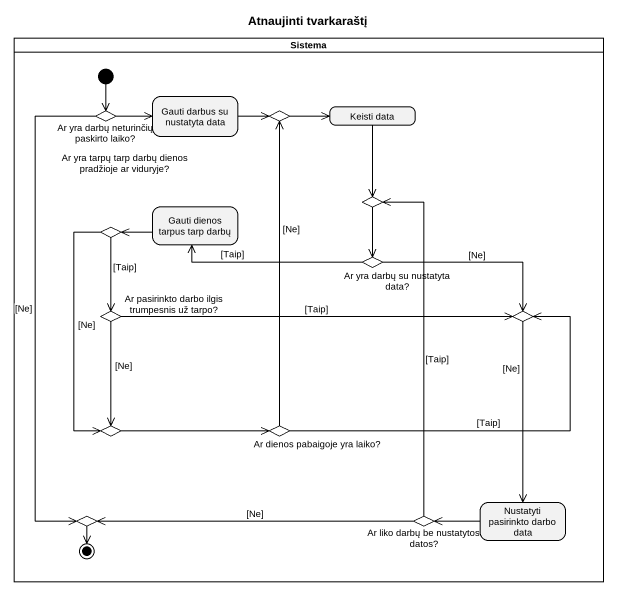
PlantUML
@startuml
title Atnaujinti tvarkaraštį
hide empty description
state Sistema <<partition>> {
  state "Ar yra darbų neturinčių paskirto laiko?" as Ar_yra_darbų_neturinčių <<choice>>
  state "Gauti darbus su nustatyta data" as Gauti_darbus_su_nustatyta
  state choice1 <<choice>>
  state "Keisti data" as Keisti_data
  state "Gauti dienos tarpus tarp darbų" as Gauti_dienos_tarpus_tarp
  state choice2 <<choice>>
  state "Ar yra tarpų tarp darbų dienos pradžioje ar viduryje?" as Ar_yra_tarpų_tarp_darbų <<choice>>
  state "Ar yra darbų su nustatyta data?" as Ar_yra_darbų_su_nustatyta <<choice>>
  state "Ar pasirinkto darbo ilgis trumpesnis už tarpo?" as Ar_pasirinkto_darbo_ilgis <<choice>>
  state choice3 <<choice>>
  state choice4 <<choice>>
  state "Ar dienos pabaigoje yra laiko?" as Ar_dienos_pabaigoje_yra <<choice>>
  state choice5 <<choice>>
  state "Ar liko darbų be nustatytos datos?" as Ar_liko_darbų_be_nustatytos <<choice>>
  state "Nustatyti pasirinkto darbo data" as Nustatyti_pasirinkto_darbo
  [*] --> Ar_yra_darbų_neturinčių
  choice5 --> [*]
}
Ar_yra_darbų_neturinčių -right-> Gauti_darbus_su_nustatyta
Ar_yra_darbų_neturinčių --> choice5 : [Ne]
Gauti_darbus_su_nustatyta -right-> choice1
choice1 -right-> Keisti_data
Keisti_data --> choice2
Gauti_dienos_tarpus_tarp -left-> Ar_yra_tarpų_tarp_darbų
choice2 --> Ar_yra_darbų_su_nustatyta
Ar_yra_tarpų_tarp_darbų --> Ar_pasirinkto_darbo_ilgis : [Taip]
Ar_yra_tarpų_tarp_darbų --> choice4 : [Ne]
Ar_yra_darbų_su_nustatyta -left-> Gauti_dienos_tarpus_tarp : [Taip]
Ar_yra_darbų_su_nustatyta -right-> choice3 : [Ne]
Ar_pasirinkto_darbo_ilgis -right-> choice3 : [Taip]
Ar_pasirinkto_darbo_ilgis --> choice4 : [Ne]
choice3 --> Nustatyti_pasirinkto_darbo : [Ne]
choice4 -right-> Ar_dienos_pabaigoje_yra
Ar_dienos_pabaigoje_yra -up-> choice1 : [Ne]
Ar_dienos_pabaigoje_yra -right-> choice3 : [Taip]
Ar_liko_darbų_be_nustatytos -up-> choice2 : [Taip]
Ar_liko_darbų_be_nustatytos -left-> choice5 : [Ne]
Nustatyti_pasirinkto_darbo -left-> Ar_liko_darbų_be_nustatytos
@enduml
